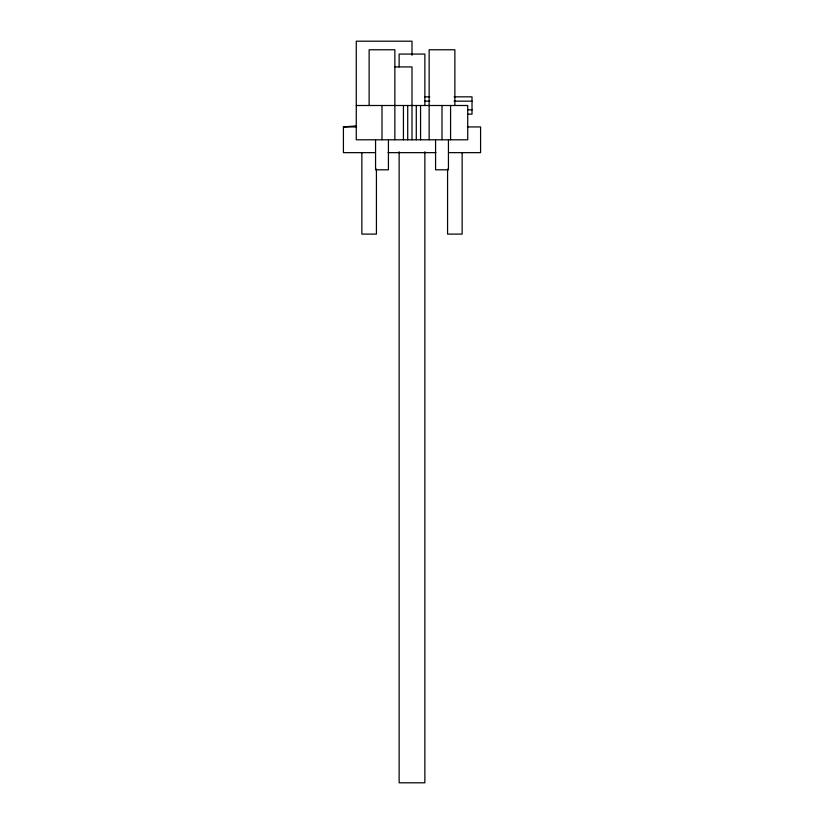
<?xml version="1.0" encoding="UTF-8"?>
<svg xmlns="http://www.w3.org/2000/svg" width="824" height="824" viewBox="0 0 824 824"><rect width="100%" height="100%" fill="white"/><g stroke="black" fill="none" stroke-linecap="round" stroke-linejoin="round"><path stroke-width="1.24" d="M356.164 125.918L343.412 126.937L343.412 152.656L374.467 152.656M395.098 66.919L412 66.919L412 139.792M424.669 96.841L429.788 96.841M454.096 96.841L472.018 96.841L472.018 114.165L468.176 114.165M424.669 101.167L429.788 101.167M454.096 101.167L472.018 101.167M356.277 105.503L467.723 105.503L467.723 139.792L356.277 139.792L356.277 41.2L412 41.2L412 55.28M468.176 109.829L472.018 109.829M343.412 126.937L356.668 126.937M467.332 126.937L480.588 126.937L480.588 152.656L449.533 152.656M388.032 152.656L435.968 152.656M462.151 152.543L462.151 234.098L447.576 234.098L447.576 169.105M454.869 105.503L454.869 49.77L429.149 49.77L429.149 139.792M450.584 105.503L450.584 139.792M448.441 140.224L448.441 169.806L435.577 169.806L435.577 140.224M442.004 105.503L442.004 139.792M424.865 105.472L424.865 54.065L399.135 54.065L399.135 66.909M424.865 151.74L424.865 782.8L399.135 782.8L399.135 151.74M420.57 105.503L420.57 139.792M416.285 105.503L416.285 139.792M407.715 105.503L407.715 139.792M403.43 105.503L403.43 139.792M394.851 139.792L394.851 49.77L369.131 49.77L369.131 105.503M388.423 140.224L388.423 169.806L375.559 169.806L375.559 140.224M381.996 105.503L381.996 139.792M376.424 169.105L376.424 234.098L361.849 234.098L361.849 152.543"/></g></svg>
